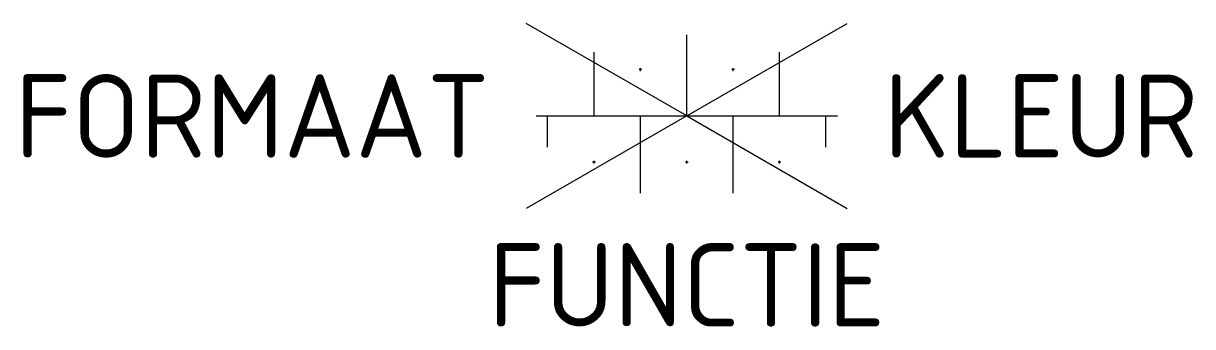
# Model space of a CAD drawing. Extents: x -14.3 to 10.9, y -4.5 to 2.
import ezdxf
from ezdxf.enums import TextEntityAlignment as Align

# ---------------------------------------------------------------- set-up
doc = ezdxf.new("R2010")
doc.units = 0
doc.styles.add('NLCS-ISO', font='NLCS-ISO.ttf')

msp = doc.modelspace()

# ---------------------------------------------------------------- linework, layer by layer
for p, q in [((0, 0), (-3.464, 2)), ((0, 0), (3.464, 2)), ((0, 0), (0, 1.75)), ((-2, 0), (-2, 1.379)), ((2, 0), (2, 1.379)), ((-1, 0.971), (-1, 1.029)), ((1, 0.971), (1, 1.029)), ((-0.971, 1), (-1.029, 1)), ((1.029, 1), (0.971, 1)), ((0, 0), (-3.464, -2)), ((-3.25, 0), (3.25, 0)), ((-3, -0.673), (-3, 0)), ((-1, -1.665), (-1, 0)), ((0, 0), (3.464, -2)), ((1, -1.665), (1, 0)), ((3, -0.673), (3, 0)), ((-1.971, -1), (-2.029, -1)), ((-2, -1.029), (-2, -0.971)), ((0.029, -1), (-0.029, -1)), ((0, -1.029), (0, -0.971)), ((2.029, -1), (1.971, -1)), ((2, -1.029), (2, -0.971))]:
    msp.add_line(p, q)

# ---------------------------------------------------------------- texts
at = {"style": 'NLCS-ISO'}
msp.add_attdef('FORMAAT', text='40x40', height=1.8, dxfattribs=at).set_placement((-4.25, 0), align=Align.MIDDLE_RIGHT)
msp.add_attdef('KLEUR', text='G', height=1.8, dxfattribs=at).set_placement((4.25, 0), align=Align.MIDDLE_LEFT)
at = {"style": 'NLCS-ISO', "flags": 1}
msp.add_attdef('FUNCTIE', text='', height=1.8, dxfattribs=at).set_placement((0, -2.75), align=Align.TOP_CENTER)

doc.saveas('drawing.dxf')
